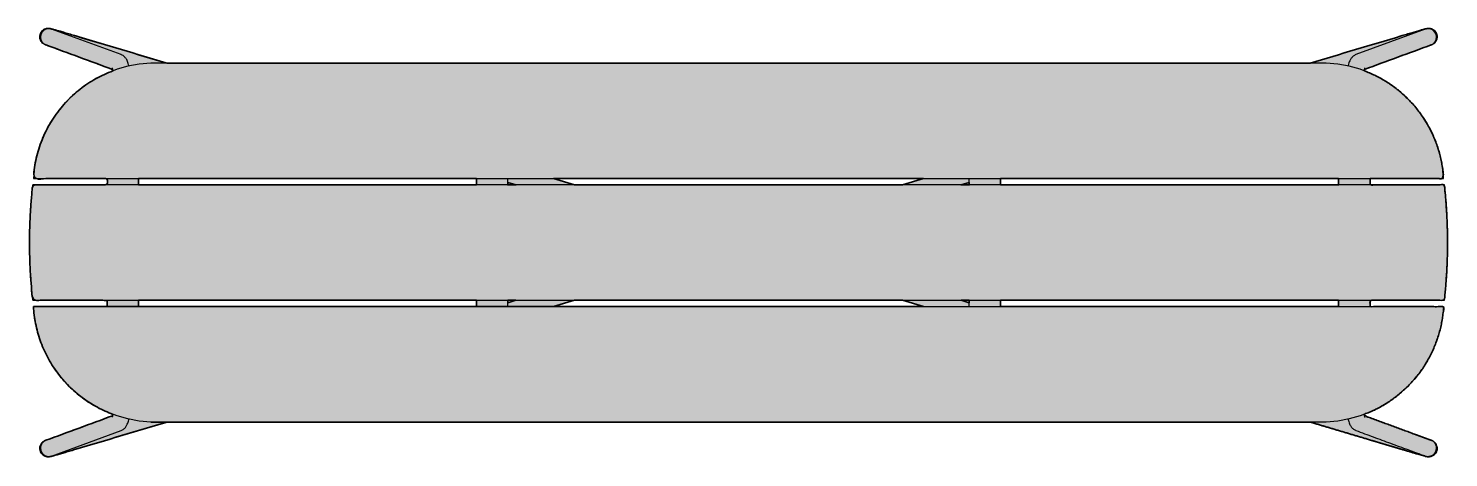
# Model space of a CAD drawing. Header units: millimetres. Extents: x 0 to 2586, y -776 to 448.
# Drawn here: x 134 to 1488, y -776 to -367 of the extents above; entities that cross this region are included whole.
import ezdxf

# ---------------------------------------------------------------- set-up
doc = ezdxf.new("R2010")
doc.units = ezdxf.units.MM
doc.layers.add('Blocks', color=7, linetype='Continuous')
doc.layers.add('Blocks$Fill', color=7, linetype='Continuous', true_color=0xffffff)
doc.layers.add('Blocks$Inner', color=7, linetype='Continuous', lineweight=25, true_color=0x007f00)
doc.layers.add('Blocks$Outline', color=7, linetype='Continuous', lineweight=35, true_color=0xff3f3f)

# ---------------------------------------------------------------- blocks, each defined once
blk = doc.blocks.new('Lilium Bench Top')
at = {"layer": 'Blocks$Fill', "extrusion": (0, 0, -1)}
h = blk.add_hatch(color=256, dxfattribs=at)
h.paths.add_polyline_path([(1272.8, 163.7), (1272.9, 164.1), (1273, 164.6), (1273.2, 165), (1336.7, 188.4), (1337.1, 188.6), (1337.5, 188.7), (1337.7, 188.8), (1337.8, 188.9), (1338, 188.9), (1338.2, 189.1), (1338.5, 189.2), (1338.6, 189.3), (1338.8, 189.4), (1338.9, 189.5), (1339.1, 189.6), (1339.2, 189.7), (1339.4, 189.8), (1339.6, 190), (1339.8, 190.1), (1339.9, 190.3), (1340.1, 190.5), (1340.3, 190.7), (1340.5, 190.9), (1340.7, 191.1), (1340.8, 191.3), (1340.9, 191.4), (1341, 191.5), (1341.1, 191.6), (1341.2, 191.8), (1341.2, 191.9), (1341.3, 192), (1341.4, 192.1), (1341.5, 192.3), (1341.5, 192.4), (1341.6, 192.5), (1341.7, 192.7), (1341.7, 192.8), (1341.8, 193), (1341.9, 193.1), (1341.9, 193.3), (1342, 193.4), (1342, 193.6), (1342.1, 193.7), (1342.1, 193.9), (1342.2, 194), (1342.2, 194.2), (1342.2, 194.4), (1342.3, 194.5), (1342.3, 194.7), (1342.3, 194.9), (1342.4, 195), (1342.4, 195.2), (1342.4, 195.4), (1342.4, 195.6), (1342.4, 195.7), (1342.4, 195.9), (1342.4, 196.1), (1342.4, 196.3), (1342.4, 196.5), (1342.4, 196.7), (1342.4, 196.9), (1342.4, 197.1), (1342.4, 197.2), (1342.4, 197.3), (1342.3, 197.4), (1342.3, 197.4), (1342.3, 197.5), (1342.3, 197.6), (1342.3, 197.7), (1342.2, 197.8), (1342.2, 198), (1342.1, 198.4), (1341.9, 198.8), (1341.9, 199), (1341.8, 199.1), (1341.8, 199.2), (1341.8, 199.3), (1341.7, 199.4), (1341.7, 199.5), (1341.7, 199.6), (1341.6, 199.7), (1341.5, 199.9), (1341.4, 200.1), (1341.3, 200.2), (1341.2, 200.4), (1341.1, 200.5), (1341, 200.7), (1340.9, 200.8), (1340.8, 201), (1340.7, 201.1), (1340.5, 201.3), (1340.4, 201.4), (1340.3, 201.5), (1340.2, 201.7), (1340, 201.8), (1339.9, 201.9), (1339.8, 202.1), (1339.6, 202.2), (1339.5, 202.3), (1339.4, 202.4), (1339.2, 202.5), (1339.1, 202.6), (1338.9, 202.7), (1338.8, 202.8), (1338.7, 202.9), (1338.5, 203), (1338.4, 203.1), (1338.2, 203.2), (1338.1, 203.2), (1337.9, 203.3), (1337.8, 203.4), (1337.6, 203.4), (1337.5, 203.5), (1337.3, 203.6), (1337.2, 203.6), (1337.1, 203.7), (1336.9, 203.7), (1336.8, 203.8), (1336.6, 203.8), (1336.5, 203.8), (1336.4, 203.9), (1336.2, 203.9), (1336.1, 203.9), (1335.9, 204), (1335.8, 204), (1335.7, 204), (1335.4, 204), (1335.2, 204.1), (1334.9, 204.1), (1334.7, 204.1), (1334.5, 204.1), (1334.3, 204.1), (1334.2, 204.1), (1334, 204.1), (1333.8, 204.1), (1333.7, 204.1), (1333.4, 204.1), (1333.2, 204), (1333, 204), (1332.8, 204), (1332.6, 203.9), (1332.1, 203.8), (1330.6, 203.4), (1308.1, 196.9), (1221.2, 171), (131.1, 171), (44.3, 196.9), (41.9, 197.6), (21.3, 203.5), (20.3, 203.8), (19.8, 203.9), (19.5, 204), (19.3, 204), (19.1, 204), (18.9, 204.1), (18.6, 204.1), (18.4, 204.1), (18.2, 204.1), (18.1, 204.1), (17.9, 204.1), (17.7, 204.1), (17.5, 204.1), (17.3, 204.1), (17, 204.1), (16.8, 204), (16.6, 204), (16.3, 203.9), (16.1, 203.9), (15.8, 203.8), (15.6, 203.7), (15.3, 203.7), (15.2, 203.6), (15, 203.6), (14.9, 203.5), (14.8, 203.5), (14.6, 203.4), (14.5, 203.3), (14.4, 203.3), (14.2, 203.2), (14.1, 203.1), (14, 203.1), (13.8, 203), (13.7, 202.9), (13.6, 202.8), (13.4, 202.7), (13.3, 202.6), (13.2, 202.5), (13.1, 202.4), (12.9, 202.3), (12.8, 202.2), (12.7, 202.1), (12.5, 202), (12.4, 201.9), (12.3, 201.8), (12.2, 201.7), (12.1, 201.5), (11.9, 201.4), (11.8, 201.3), (11.7, 201.1), (11.6, 201), (11.5, 200.8), (11.4, 200.7), (11.3, 200.6), (11.2, 200.4), (11.1, 200.2), (11, 200.1), (10.9, 199.9), (10.8, 199.7), (10.7, 199.6), (10.7, 199.5), (10.6, 199.4), (10.6, 199.3), (10.6, 199.2), (10.5, 199.1), (10.5, 199), (10.4, 198.8), (10.3, 198.4), (10.2, 198), (10.1, 197.8), (10.1, 197.7), (10.1, 197.6), (10.1, 197.5), (10, 197.5), (10, 197.4), (10, 197.3), (10, 197.2), (10, 197.1), (10, 196.9), (10, 196.7), (9.9, 196.5), (9.9, 196.3), (9.9, 196.1), (9.9, 196), (9.9, 195.8), (10, 195.6), (10, 195.4), (10, 195.2), (10, 195), (10, 194.9), (10.1, 194.7), (10.1, 194.5), (10.1, 194.3), (10.2, 194.1), (10.2, 194), (10.3, 193.8), (10.3, 193.6), (10.4, 193.5), (10.4, 193.3), (10.5, 193.1), (10.6, 193), (10.6, 192.8), (10.7, 192.7), (10.8, 192.5), (10.9, 192.4), (11, 192.2), (11, 192.1), (11.1, 191.9), (11.2, 191.8), (11.3, 191.7), (11.4, 191.5), (11.5, 191.4), (11.6, 191.3), (11.6, 191.2), (11.7, 191), (11.8, 190.9), (11.9, 190.8), (12, 190.7), (12.1, 190.6), (12.2, 190.5), (12.3, 190.4), (12.4, 190.3), (12.5, 190.2), (12.7, 190), (12.9, 189.9), (13.1, 189.7), (13.3, 189.6), (13.4, 189.5), (13.6, 189.4), (13.8, 189.3), (13.9, 189.2), (14, 189.1), (14.2, 189), (14.4, 188.9), (14.6, 188.8), (14.8, 188.7), (15, 188.6), (15.2, 188.6), (15.6, 188.4), (79.2, 165), (79.3, 164.9), (79.4, 164.3), (79.5, 164), (79.5, 163.7), (75.8, 162.3), (72.1, 160.7), (70.2, 159.8), (68.4, 158.9), (66.6, 158), (64.7, 157), (62.9, 156), (61.1, 155), (59.3, 153.9), (57.6, 152.8), (55.8, 151.6), (54, 150.5), (52.3, 149.2), (50.6, 148), (48.9, 146.7), (47.2, 145.4), (45.6, 144), (43.9, 142.6), (42.3, 141.2), (40.7, 139.8), (39.2, 138.3), (37.6, 136.8), (36.1, 135.2), (34.7, 133.7), (33.2, 132.1), (31.8, 130.4), (30.4, 128.8), (29, 127.1), (27.7, 125.4), (26.4, 123.6), (25.1, 121.9), (23.8, 120.1), (22.6, 118.3), (21.5, 116.5), (20.3, 114.6), (19.2, 112.8), (18.2, 110.9), (17.1, 109), (16.1, 107.1), (15.2, 105.1), (14.3, 103.2), (13.4, 101.2), (12.5, 99.3), (11.7, 97.3), (11, 95.3), (10.2, 93.3), (9.6, 91.3), (8.9, 89.3), (8.3, 87.3), (7.7, 85.2), (7.2, 83.2), (6.7, 81.2), (6.2, 79.1), (5.8, 77.1), (5.4, 75.1), (5.1, 73.1), (4.7, 71), (4.5, 69), (4, 65), (3.7, 61), (73.9, 61), (73.9, 55), (3, 55), (1.7, 41.3), (0.8, 27.6), (0.2, 13.8), (0, 0), (0.2, -13.8), (0.8, -27.6), (1.7, -41.3), (3, -55), (73.9, -55), (73.9, -61), (3.7, -61), (4, -65), (4.5, -69), (4.7, -71), (5.1, -73.1), (5.4, -75.1), (5.8, -77.1), (6.2, -79.1), (6.7, -81.2), (7.2, -83.2), (7.7, -85.2), (8.3, -87.2), (8.9, -89.3), (9.6, -91.3), (10.2, -93.3), (11, -95.3), (11.7, -97.3), (12.5, -99.3), (13.4, -101.2), (14.3, -103.2), (15.2, -105.1), (16.1, -107.1), (17.1, -109), (18.2, -110.9), (19.2, -112.8), (20.3, -114.6), (21.5, -116.5), (22.6, -118.3), (23.8, -120.1), (25.1, -121.9), (26.4, -123.6), (27.7, -125.4), (29, -127.1), (30.4, -128.8), (31.8, -130.4), (33.2, -132.1), (34.6, -133.7), (36.1, -135.2), (37.6, -136.8), (39.2, -138.3), (40.7, -139.8), (42.3, -141.2), (43.9, -142.6), (45.6, -144), (47.2, -145.4), (48.9, -146.7), (50.6, -148), (52.3, -149.2), (54, -150.4), (55.8, -151.6), (57.6, -152.8), (59.3, -153.9), (61.1, -155), (62.9, -156), (64.7, -157), (66.6, -158), (68.4, -158.9), (70.2, -159.8), (72.1, -160.7), (75.8, -162.3), (79.5, -163.7), (79.5, -164.1), (79.3, -164.6), (79.2, -165), (15.6, -188.4), (15.2, -188.6), (14.9, -188.7), (14.7, -188.8), (14.5, -188.9), (14.3, -188.9), (14.1, -189.1), (13.9, -189.2), (13.7, -189.3), (13.6, -189.4), (13.5, -189.5), (13.3, -189.6), (13.1, -189.7), (13, -189.8), (12.8, -190), (12.6, -190.1), (12.4, -190.3), (12.3, -190.5), (12.1, -190.7), (11.9, -190.9), (11.7, -191.1), (11.6, -191.3), (11.5, -191.4), (11.4, -191.5), (11.3, -191.6), (11.2, -191.8), (11.1, -191.9), (11.1, -192), (11, -192.1), (10.9, -192.3), (10.9, -192.4), (10.8, -192.5), (10.7, -192.7), (10.6, -192.8), (10.6, -193), (10.5, -193.1), (10.5, -193.3), (10.4, -193.4), (10.4, -193.6), (10.3, -193.7), (10.3, -193.9), (10.2, -194), (10.2, -194.2), (10.1, -194.4), (10.1, -194.5), (10.1, -194.7), (10, -194.9), (10, -195), (10, -195.2), (10, -195.4), (10, -195.6), (9.9, -195.7), (9.9, -195.9), (9.9, -196.1), (9.9, -196.3), (9.9, -196.5), (10, -196.7), (10, -196.9), (10, -197.1), (10, -197.2), (10, -197.3), (10, -197.4), (10, -197.4), (10.1, -197.5), (10.1, -197.6), (10.1, -197.7), (10.1, -197.8), (10.2, -198), (10.3, -198.4), (10.4, -198.8), (10.5, -199), (10.5, -199.1), (10.6, -199.2), (10.6, -199.3), (10.6, -199.4), (10.7, -199.5), (10.7, -199.6), (10.8, -199.7), (10.9, -199.9), (11, -200.1), (11.1, -200.2), (11.2, -200.4), (11.3, -200.5), (11.4, -200.7), (11.5, -200.8), (11.6, -201), (11.7, -201.1), (11.8, -201.3), (12, -201.4), (12.1, -201.5), (12.2, -201.7), (12.3, -201.8), (12.5, -201.9), (12.6, -202.1), (12.7, -202.2), (12.9, -202.3), (13, -202.4), (13.1, -202.5), (13.3, -202.6), (13.4, -202.7), (13.6, -202.8), (13.7, -202.9), (13.9, -203), (14, -203.1), (14.2, -203.2), (14.3, -203.2), (14.5, -203.3), (14.6, -203.4), (14.7, -203.4), (14.9, -203.5), (15, -203.6), (15.2, -203.6), (15.3, -203.7), (15.5, -203.7), (15.6, -203.8), (15.7, -203.8), (15.9, -203.8), (16, -203.9), (16.2, -203.9), (16.3, -203.9), (16.4, -204), (16.6, -204), (16.7, -204), (17, -204), (17.2, -204.1), (17.4, -204.1), (17.7, -204.1), (17.9, -204.1), (18, -204.1), (18.2, -204.1), (18.4, -204.1), (18.5, -204.1), (18.7, -204.1), (18.9, -204.1), (19.2, -204), (19.4, -204), (19.6, -204), (19.8, -203.9), (20.3, -203.8), (21.8, -203.4), (44.3, -196.9), (131.1, -171), (676.2, -171), (1221.2, -171), (1308.1, -196.9), (1310.4, -197.6), (1331, -203.5), (1332.1, -203.8), (1332.5, -203.9), (1332.9, -204), (1333.1, -204), (1333.3, -204), (1333.5, -204.1), (1333.7, -204.1), (1334, -204.1), (1334.2, -204.1), (1334.3, -204.1), (1334.5, -204.1), (1334.7, -204.1), (1334.9, -204.1), (1335.1, -204.1), (1335.3, -204.1), (1335.6, -204), (1335.8, -204), (1336, -203.9), (1336.3, -203.9), (1336.6, -203.8), (1336.8, -203.7), (1337.1, -203.7), (1337.2, -203.6), (1337.3, -203.6), (1337.5, -203.5), (1337.6, -203.5), (1337.7, -203.4), (1337.9, -203.3), (1338, -203.3), (1338.1, -203.2), (1338.3, -203.1), (1338.4, -203.1), (1338.5, -203), (1338.7, -202.9), (1338.8, -202.8), (1338.9, -202.7), (1339.1, -202.6), (1339.2, -202.5), (1339.3, -202.4), (1339.5, -202.3), (1339.6, -202.2), (1339.7, -202.1), (1339.8, -202), (1340, -201.9), (1340.1, -201.8), (1340.2, -201.7), (1340.3, -201.5), (1340.4, -201.4), (1340.5, -201.3), (1340.7, -201.1), (1340.8, -201), (1340.9, -200.8), (1341, -200.7), (1341.1, -200.6), (1341.2, -200.4), (1341.3, -200.2), (1341.4, -200.1), (1341.5, -199.9), (1341.6, -199.7), (1341.7, -199.6), (1341.7, -199.5), (1341.7, -199.4), (1341.8, -199.3), (1341.8, -199.2), (1341.8, -199.1), (1341.9, -199), (1341.9, -198.8), (1342.1, -198.4), (1342.2, -198), (1342.2, -197.8), (1342.3, -197.7), (1342.3, -197.6), (1342.3, -197.5), (1342.3, -197.5), (1342.3, -197.4), (1342.4, -197.3), (1342.4, -197.2), (1342.4, -197.1), (1342.4, -196.9), (1342.4, -196.7), (1342.4, -196.5), (1342.4, -196.3), (1342.4, -196.1), (1342.4, -196), (1342.4, -195.8), (1342.4, -195.6), (1342.4, -195.4), (1342.4, -195.2), (1342.4, -195), (1342.3, -194.9), (1342.3, -194.7), (1342.3, -194.5), (1342.2, -194.3), (1342.2, -194.1), (1342.1, -194), (1342.1, -193.8), (1342, -193.6), (1342, -193.5), (1341.9, -193.3), (1341.9, -193.1), (1341.8, -193), (1341.7, -192.8), (1341.7, -192.7), (1341.6, -192.5), (1341.5, -192.4), (1341.4, -192.2), (1341.3, -192.1), (1341.3, -191.9), (1341.2, -191.8), (1341.1, -191.7), (1341, -191.5), (1340.9, -191.4), (1340.8, -191.3), (1340.7, -191.2), (1340.6, -191), (1340.5, -190.9), (1340.4, -190.8), (1340.3, -190.7), (1340.3, -190.6), (1340.2, -190.5), (1340.1, -190.4), (1340, -190.3), (1339.9, -190.2), (1339.7, -190), (1339.5, -189.9), (1339.3, -189.7), (1339.1, -189.6), (1338.9, -189.5), (1338.8, -189.4), (1338.6, -189.3), (1338.5, -189.2), (1338.3, -189.1), (1338.2, -189), (1338, -188.9), (1337.8, -188.8), (1337.6, -188.7), (1337.4, -188.6), (1337.2, -188.6), (1336.7, -188.4), (1273.2, -165), (1273.1, -164.9), (1272.8, -163.7), (1276.6, -162.3), (1280.3, -160.7), (1282.1, -159.8), (1284, -158.9), (1285.8, -158), (1287.6, -157), (1289.5, -156), (1291.3, -155), (1293, -153.9), (1294.8, -152.8), (1296.6, -151.6), (1298.3, -150.4), (1300.1, -149.2), (1301.8, -148), (1303.5, -146.7), (1305.1, -145.4), (1306.8, -144), (1308.4, -142.6), (1310, -141.2), (1311.6, -139.8), (1313.2, -138.3), (1314.7, -136.8), (1316.2, -135.2), (1317.7, -133.7), (1319.2, -132.1), (1320.6, -130.4), (1322, -128.8), (1323.4, -127.1), (1324.7, -125.4), (1326, -123.6), (1327.3, -121.9), (1328.5, -120.1), (1329.7, -118.3), (1330.9, -116.5), (1332, -114.6), (1333.1, -112.8), (1334.2, -110.9), (1335.2, -109), (1336.2, -107.1), (1337.2, -105.1), (1338.1, -103.2), (1339, -101.2), (1339.8, -99.3), (1340.6, -97.3), (1341.4, -95.3), (1342.1, -93.3), (1342.8, -91.3), (1343.5, -89.3), (1344.1, -87.2), (1344.7, -85.2), (1345.2, -83.2), (1345.7, -81.2), (1346.2, -79.1), (1346.6, -77.1), (1347, -75.1), (1347.3, -73.1), (1347.6, -71), (1347.9, -69), (1348.3, -65), (1348.6, -61), (1278.4, -61), (1278.4, -55), (1349.3, -55), (1350.7, -41.3), (1351.6, -27.6), (1352.2, -13.8), (1352.4, 0), (1352.2, 13.8), (1351.6, 27.6), (1350.7, 41.3), (1349.3, 55), (1278.4, 55), (1278.4, 61), (1348.6, 61), (1348.3, 65), (1347.9, 69), (1347.6, 71), (1347.3, 73.1), (1347, 75.1), (1346.6, 77.1), (1346.2, 79.1), (1345.7, 81.2), (1345.2, 83.2), (1344.7, 85.2), (1344.1, 87.2), (1343.5, 89.3), (1342.8, 91.3), (1342.1, 93.3), (1341.4, 95.3), (1340.6, 97.3), (1339.8, 99.3), (1339, 101.2), (1338.1, 103.2), (1337.2, 105.1), (1336.2, 107.1), (1335.2, 109), (1334.2, 110.9), (1333.1, 112.8), (1332, 114.6), (1330.9, 116.5), (1329.7, 118.3), (1328.5, 120.1), (1327.3, 121.9), (1326, 123.6), (1324.7, 125.4), (1323.4, 127.1), (1322, 128.8), (1320.6, 130.4), (1319.2, 132.1), (1317.7, 133.7), (1316.2, 135.2), (1314.7, 136.8), (1313.2, 138.3), (1311.6, 139.8), (1310, 141.2), (1308.4, 142.6), (1306.8, 144), (1305.1, 145.4), (1303.5, 146.7), (1301.8, 148), (1300.1, 149.2), (1298.3, 150.4), (1296.6, 151.6), (1294.8, 152.8), (1293, 153.9), (1291.3, 155), (1289.5, 156), (1287.6, 157), (1285.8, 158), (1284, 158.9), (1282.1, 159.8), (1280.3, 160.7), (1276.6, 162.3)], flags=0)
h.paths.add_polyline_path([(896.2, 57.3), (896.2, 55), (888.5, 55)], flags=0)
h.paths.add_polyline_path([(1248.4, 55), (926.2, 55), (926.2, 61), (1248.4, 61)], flags=0)
h.paths.add_polyline_path([(926.2, -61), (926.2, -55), (1248.4, -55), (1248.4, -61)], flags=0)
h.paths.add_polyline_path([(888.5, -55), (896.2, -55), (896.2, -57.3)], flags=0)
h.paths.add_polyline_path([(426.2, 61), (426.2, 55), (103.9, 55), (103.9, 61)], flags=0)
h.paths.add_polyline_path([(456.2, 57.3), (463.9, 55), (456.2, 55)], flags=0)
h.paths.add_polyline_path([(832.5, 55), (519.9, 55), (499.8, 61), (852.6, 61)], flags=0)
h.paths.add_polyline_path([(676.2, -61), (499.8, -61), (519.9, -55), (832.5, -55), (852.6, -61)], flags=0)
h.paths.add_polyline_path([(456.2, -57.3), (456.2, -55), (463.9, -55)], flags=0)
h.paths.add_polyline_path([(426.2, -55), (426.2, -61), (103.9, -61), (103.9, -55)], flags=0)
at = {"layer": 'Blocks$Inner', "linetype": 'ByBlock'}
for p, q in [((-1221.2, 171), (-1308.1, 196.9)), ((-131.1, 171), (-44.3, 196.9)), ((-115.8, 171), (-1236.5, 171)), ((-3, 55), (-1349.3, 55)), ((-1348.6, 61), (-3.7, 61)), ((-1278.4, 61), (-1278.4, 55)), ((-1248.4, 55), (-1248.4, 61)), ((-926.2, 61), (-926.2, 55)), ((-896.2, 55), (-896.2, 61)), ((-896.2, 57.3), (-888.5, 55)), ((-852.6, 61), (-832.5, 55)), ((-499.8, 61), (-519.9, 55)), ((-456.2, 57.3), (-463.9, 55)), ((-456.2, 55), (-456.2, 61)), ((-426.2, 61), (-426.2, 55)), ((-103.9, 55), (-103.9, 61)), ((-73.9, 61), (-73.9, 55)), ((-1349.3, -55), (-3, -55)), ((-1278.4, -55), (-1278.4, -61)), ((-1248.4, -61), (-1248.4, -55)), ((-926.2, -55), (-926.2, -61)), ((-896.2, -57.3), (-888.5, -55)), ((-896.2, -61), (-896.2, -55)), ((-852.6, -61), (-832.5, -55)), ((-499.8, -61), (-519.9, -55)), ((-456.2, -57.3), (-463.9, -55)), ((-456.2, -61), (-456.2, -55)), ((-426.2, -55), (-426.2, -61)), ((-103.9, -61), (-103.9, -55)), ((-73.9, -55), (-73.9, -61)), ((-1308.1, -196.9), (-1221.2, -171)), ((-115.8, -171), (-1236.5, -171)), ((-1236.5, -171), (-676.2, -171)), ((-131.1, -171), (-44.3, -196.9)), ((-21.2, -203.4), (-21.1, -203.4))]:
    blk.add_line(p, q, dxfattribs=at)
for points in [[(-1265, 179.1), (-1331.2, 203.4), (-1331.2, 203.4)], [(-21.1, 203.4), (-21.2, 203.4), (-87.3, 179.1)], [(-79.2, 165), (-15.6, 188.4)], [(-676.2, -61), (-1348.6, -61), (-3.7, -61)], [(-1331.3, -203.4), (-1331.2, -203.4), (-1265, -179.1)]]:
    blk.add_lwpolyline(points, dxfattribs=at)
for centre, radius, start, end in [((-18.5, 195.9), 7.93, 15.9727, 109.5805), ((-18.4, 195.7), 7.85, 290.476, 1.1526), ((-18.7, 195.8), 8.14, 0.7477, 16.6236), ((-1232, 54.3), 116.8, 92.2103, 176.7051), ((-120.3, 54.3), 116.8, 3.2949, 87.7897), ((-852.4, 0), 500, 173.6847, 186.3153), ((-500, 0), 500, 353.6847, 6.3153)]:
    blk.add_arc(centre, radius, start, end, dxfattribs=at)
at = {"layer": 'Blocks$Inner', "linetype": 'ByBlock', "extrusion": (0, 0, -1)}
for centre, start, end in [((1232, -54.3), 272.2103, 356.7051), ((120.3, -54.3), 183.2949, 267.7897)]:
    blk.add_arc(centre, 116.8, start, end, dxfattribs=at)
at = {"layer": 'Blocks$Inner', "linetype": 'ByBlock'}
for points, knots in [([(-1308.1, 196.9), (-1308.6, 197.1), (-1309.9, 197.5), (-1312.2, 198.1), (-1314.9, 198.9), (-1317.4, 199.7), (-1319.9, 200.4), (-1322.2, 201.1), (-1324.3, 201.7), (-1326.2, 202.2), (-1327.9, 202.7), (-1329.4, 203.1), (-1330.7, 203.4), (-1331.7, 203.7), (-1332.3, 203.9), (-1332.9, 204), (-1333.4, 204.1), (-1334, 204.1), (-1334.8, 204.1), (-1335.7, 204), (-1336.8, 203.8), (-1338, 203.3), (-1339.1, 202.6), (-1340.2, 201.7), (-1341.1, 200.6), (-1341.8, 199.4), (-1342, 198.7), (-1342.1, 198.4)], [0, 0, 0, 0, 0.02992, 0.086855, 0.143818, 0.200797, 0.257803, 0.314853, 0.37197, 0.429195, 0.486594, 0.544304, 0.602628, 0.662402, 0.727151, 0.749634, 0.766174, 0.78111, 0.797339, 0.817706, 0.840709, 0.865854, 0.893299, 0.922269, 0.952101, 0.982374, 1, 1, 1, 1]), ([(-44.3, 196.9), (-43.5, 197.2), (-41.8, 197.7), (-39.2, 198.4), (-36.6, 199.2), (-34.1, 199.9), (-31.7, 200.6), (-29.4, 201.3), (-27.4, 201.9), (-25.5, 202.4), (-23.8, 202.9), (-22.4, 203.3), (-21.2, 203.6), (-20.5, 203.8), (-19.9, 203.9), (-19.5, 204), (-19.1, 204), (-18.7, 204.1), (-18, 204.1), (-17.2, 204.1), (-16.3, 204), (-15.3, 203.7), (-14.2, 203.2), (-13.1, 202.6), (-12.1, 201.7), (-11.2, 200.6), (-10.6, 199.4), (-10.4, 198.7), (-10.3, 198.4)], [0, 0, 0, 0, 0.049421, 0.10639, 0.163384, 0.220419, 0.27752, 0.334729, 0.392126, 0.449872, 0.508376, 0.56888, 0.625994, 0.692697, 0.724626, 0.745324, 0.761068, 0.774811, 0.789034, 0.80586, 0.825449, 0.847183, 0.870721, 0.895938, 0.922829, 0.951515, 0.982322, 1, 1, 1, 1]), ([(-1342.1, 198.4), (-1342.1, 198.1), (-1342.4, 197.4), (-1342.5, 196.1), (-1342.4, 194.7), (-1342, 193.4), (-1341.5, 192.3), (-1340.9, 191.3), (-1340.2, 190.5), (-1339.4, 189.8), (-1338.8, 189.4), (-1338.2, 189.1), (-1337.8, 188.8), (-1337.4, 188.7), (-1337.1, 188.5), (-1336.9, 188.4), (-1336.7, 188.4)], [1, 1, 1, 1, 1.052125, 1.154008, 1.248817, 1.337675, 1.42101, 1.498832, 1.57075, 1.635701, 1.691666, 1.738848, 1.78393, 1.83521, 1.901993, 2, 2, 2, 2]), ([(-10.3, 198.4), (-10.2, 198.1), (-10, 197.4), (-9.9, 196.2), (-10, 194.7), (-10.4, 193.3), (-11, 192.1), (-11.7, 191), (-12.5, 190.2), (-13.2, 189.6), (-13.9, 189.2), (-14.4, 188.9), (-14.9, 188.7), (-15.3, 188.5), (-15.5, 188.4), (-15.6, 188.4)], [1, 1, 1, 1, 1.051417, 1.151162, 1.249527, 1.345168, 1.435958, 1.519308, 1.595435, 1.663363, 1.717473, 1.766608, 1.820381, 1.898534, 2, 2, 2, 2]), ([(-1257.5, 168.2), (-1257.6, 168.6), (-1257.9, 169.9), (-1258.4, 171.7), (-1259.2, 173.5), (-1260, 175), (-1260.9, 176.2), (-1261.9, 177.3), (-1263.1, 178.2), (-1264.2, 178.8), (-1264.9, 179), (-1265, 179.1)], [0, 0, 0, 0, 0.09547, 0.276707, 0.4483, 0.570704, 0.67846, 0.777891, 0.873067, 0.965619, 1, 1, 1, 1]), ([(-87.3, 179.1), (-87.8, 178.9), (-88.8, 178.5), (-90, 177.6), (-91, 176.7), (-91.9, 175.6), (-92.7, 174.4), (-93.4, 173), (-94.1, 171.1), (-94.6, 169.5), (-94.9, 168.4), (-94.9, 168.2)], [70.538119, 70.538119, 70.538119, 70.538119, 70.634552, 70.724153, 70.815611, 70.911749, 71.017522, 71.141011, 71.295271, 71.488923, 71.538119, 71.538119, 71.538119, 71.538119]), ([(-1273.6, 166.5), (-1273.6, 166.5), (-1273.6, 166.5), (-1273.6, 166.3), (-1273.4, 165.9), (-1273.2, 165.1), (-1273, 164.3), (-1272.8, 163.7), (-1272.8, 163.6)], [0, 0, 0, 0, 0.042158, 0.225316, 0.428284, 0.652745, 0.897696, 1, 1, 1, 1]), ([(-79.6, 163.6), (-79.6, 163.6), (-79.5, 164.1), (-79.3, 164.8), (-79, 165.7), (-78.9, 166.2), (-78.7, 166.5), (-78.8, 166.5), (-78.8, 166.5)], [0, 0, 0, 0, 0.004295, 0.280682, 0.513821, 0.727809, 0.921707, 1, 1, 1, 1]), ([(-1272.8, -163.7), (-1272.9, -164.1), (-1273.1, -164.9), (-1273.3, -165.7), (-1273.5, -166.2), (-1273.6, -166.5), (-1273.6, -166.5), (-1273.6, -166.5)], [0, 0, 0, 0, 0.263446, 0.502172, 0.721287, 0.919831, 1, 1, 1, 1]), ([(-1265, -179.1), (-1264.5, -178.9), (-1263.6, -178.5), (-1262.4, -177.6), (-1261.3, -176.7), (-1260.5, -175.6), (-1259.7, -174.4), (-1259, -173), (-1258.3, -171.1), (-1257.8, -169.5), (-1257.5, -168.4), (-1257.4, -168.1)], [70.538119, 70.538119, 70.538119, 70.538119, 70.634192, 70.723458, 70.814574, 70.910353, 71.01573, 71.138759, 71.292442, 71.485371, 71.538119, 71.538119, 71.538119, 71.538119]), ([(-94.9, -168.2), (-94.8, -168.6), (-94.5, -169.9), (-93.9, -171.7), (-93.2, -173.5), (-92.3, -175), (-91.5, -176.2), (-90.4, -177.3), (-89.2, -178.2), (-88.2, -178.8), (-87.5, -179), (-87.3, -179.1)], [0, 0, 0, 0, 0.09547, 0.276707, 0.4483, 0.570704, 0.67846, 0.777891, 0.873067, 0.965619, 1, 1, 1, 1]), ([(-78.8, -166.5), (-78.7, -166.5), (-78.7, -166.5), (-78.8, -166.3), (-79, -165.9), (-79.2, -165.1), (-79.4, -164.3), (-79.5, -163.7), (-79.6, -163.6)], [0, 0, 0, 0, 0.042158, 0.225316, 0.428284, 0.652745, 0.897696, 1, 1, 1, 1]), ([(-1336.7, -188.4), (-1336.9, -188.4), (-1337.1, -188.5), (-1337.5, -188.7), (-1337.9, -188.9), (-1338.5, -189.2), (-1339.1, -189.6), (-1339.9, -190.2), (-1340.7, -191), (-1341.4, -192.1), (-1342, -193.3), (-1342.4, -194.7), (-1342.5, -196.2), (-1342.4, -197.4), (-1342.1, -198.1), (-1342.1, -198.4)], [0, 0, 0, 0, 0.101466, 0.179619, 0.233392, 0.282527, 0.336637, 0.404565, 0.480692, 0.564042, 0.654832, 0.750473, 0.848838, 0.948583, 1, 1, 1, 1]), ([(-10.3, -198.4), (-10.2, -198.1), (-10, -197.4), (-9.9, -196.1), (-10, -194.7), (-10.4, -193.4), (-10.9, -192.3), (-11.5, -191.3), (-12.2, -190.5), (-12.9, -189.8), (-13.6, -189.4), (-14.1, -189.1), (-14.6, -188.8), (-14.9, -188.7), (-15.3, -188.5), (-15.5, -188.4), (-15.6, -188.4)], [1, 1, 1, 1, 1.052125, 1.154008, 1.248817, 1.337675, 1.42101, 1.498832, 1.57075, 1.635701, 1.691666, 1.738848, 1.78393, 1.83521, 1.901993, 2, 2, 2, 2]), ([(-1342.1, -198.4), (-1342, -198.7), (-1341.8, -199.4), (-1341.1, -200.6), (-1340.2, -201.7), (-1339.2, -202.6), (-1338.2, -203.2), (-1337.1, -203.7), (-1336.1, -204), (-1335.1, -204.1), (-1334.3, -204.1), (-1333.7, -204.1), (-1333.2, -204), (-1332.9, -204), (-1332.5, -203.9), (-1331.9, -203.8), (-1331.1, -203.6), (-1330, -203.3), (-1328.6, -202.9), (-1326.9, -202.4), (-1325, -201.9), (-1322.9, -201.3), (-1320.7, -200.6), (-1318.3, -199.9), (-1315.7, -199.2), (-1313.1, -198.4), (-1310.6, -197.7), (-1308.9, -197.2), (-1308.1, -196.9)], [1, 1, 1, 1, 1.017678, 1.048485, 1.077171, 1.104062, 1.129279, 1.152817, 1.174551, 1.19414, 1.210966, 1.225189, 1.238932, 1.254676, 1.275374, 1.307303, 1.374006, 1.43112, 1.491624, 1.550128, 1.607874, 1.665271, 1.72248, 1.779581, 1.836616, 1.89361, 1.950579, 2, 2, 2, 2]), ([(-44.3, -196.9), (-43.8, -197.1), (-42.4, -197.5), (-40.2, -198.1), (-37.5, -198.9), (-35, -199.7), (-32.5, -200.4), (-30.2, -201.1), (-28.1, -201.7), (-26.1, -202.2), (-24.4, -202.7), (-22.9, -203.1), (-21.7, -203.4), (-20.7, -203.7), (-20, -203.9), (-19.4, -204), (-19, -204.1), (-18.4, -204.1), (-17.6, -204.1), (-16.7, -204), (-15.6, -203.8), (-14.4, -203.3), (-13.2, -202.6), (-12.2, -201.7), (-11.2, -200.6), (-10.6, -199.4), (-10.4, -198.7), (-10.3, -198.4)], [0, 0, 0, 0, 0.02992, 0.086855, 0.143818, 0.200797, 0.257803, 0.314853, 0.37197, 0.429195, 0.486594, 0.544304, 0.602628, 0.662402, 0.727151, 0.749634, 0.766174, 0.78111, 0.797339, 0.817706, 0.840709, 0.865854, 0.893299, 0.922269, 0.952101, 0.982374, 1, 1, 1, 1])]:
    blk.add_open_spline(points, degree=3, knots=knots, dxfattribs=at)
for points, weights, knots in [([(-1331.2, 203.4), (-1334.4, 204.6), (-1337.5, 203), (-1340.6, 201.4), (-1341.5, 198.1)], [1, 0.917741053645, 1, 0.917741053645, 1], [0, 0, 0, 6.474807, 6.474807, 12.949614, 12.949614, 12.949614]), ([(-1341.5, -198.1), (-1340.6, -201.4), (-1337.5, -203), (-1334.4, -204.6), (-1331.2, -203.4)], [1, 0.917741053645, 1, 0.917741053645, 1], [79.66119, 79.66119, 79.66119, 86.135997, 86.135997, 92.610804, 92.610804, 92.610804]), ([(-21.2, -203.4), (-17.9, -204.6), (-14.9, -203), (-11.8, -201.4), (-10.9, -198.1)], [1, 0.917741053646, 1, 0.917741053646, 1], [71.498898, 71.498898, 71.498898, 77.973705, 77.973705, 84.448512, 84.448512, 84.448512])]:
    blk.add_rational_spline(points, weights, degree=2, knots=knots, dxfattribs=at)
for points, weights in [([(-1341.5, 198.1), (-1341.8, 197), (-1341.8, 195.9)], [1, 0.99041817911, 1]), ([(-1341.8, 195.9), (-1341.9, 190.3), (-1336.7, 188.4)], [1, 0.815750928231, 1]), ([(-1336.7, -188.4), (-1341.9, -190.3), (-1341.8, -195.9)], [1, 0.815750928231, 1]), ([(-10.5, -195.9), (-10.4, -190.3), (-15.6, -188.4)], [1, 0.815750928231, 1]), ([(-1341.8, -195.9), (-1341.8, -197), (-1341.5, -198.1)], [1, 0.99041817911, 1]), ([(-10.9, -198.1), (-10.6, -197), (-10.5, -195.9)], [1, 0.990418179109, 1])]:
    blk.add_rational_spline(points, weights, degree=2, dxfattribs=at)
for points in [[(-1336.7, 188.4), (-1273.2, 165)], [(-1273.2, -165), (-1336.7, -188.4)], [(-15.6, -188.4), (-79.2, -165)], [(-87.3, -179.1), (-21.2, -203.4)]]:
    blk.add_open_spline(points, degree=1, dxfattribs=at)
at = {"layer": 'Blocks$Outline'}
for points in [[(-1248.4, 55), (-926.2, 55), (-926.2, 61), (-1248.4, 61)], [(-896.2, 57.3), (-896.2, 55), (-888.5, 55)], [(-832.5, 55), (-519.9, 55), (-499.8, 61), (-852.6, 61)], [(-456.2, 57.3), (-463.9, 55), (-456.2, 55)], [(-426.2, 61), (-426.2, 55), (-103.9, 55), (-103.9, 61)], [(-888.5, -55), (-896.2, -55), (-896.2, -57.3)], [(-456.2, -57.3), (-456.2, -55), (-463.9, -55)], [(-426.2, -55), (-426.2, -61), (-103.9, -61), (-103.9, -55)]]:
    blk.add_lwpolyline(points, close=True, dxfattribs=at)
for points in [[(-1348.6, -61), (-1278.4, -61)], [(-926.2, -61), (-926.2, -55), (-1248.4, -55), (-1248.4, -61)], [(-1248.4, -61), (-926.2, -61)], [(-676.2, -61), (-499.8, -61), (-519.9, -55), (-832.5, -55), (-852.6, -61)], [(-852.6, -61), (-676.2, -61)], [(-676.2, -171), (-1221.2, -171)]]:
    blk.add_lwpolyline(points, dxfattribs=at)
for points, knots in [([(-1272.8, 163.7), (-1272.9, 163.8), (-1273, 164.4), (-1273.1, 164.8), (-1273.2, 165), (-1294.3, 172.8), (-1315.5, 180.6), (-1336.7, 188.4), (-1336.9, 188.4), (-1337.1, 188.5), (-1337.4, 188.7), (-1337.8, 188.8), (-1338.2, 189.1), (-1338.8, 189.4), (-1339.4, 189.8), (-1340.2, 190.5), (-1340.9, 191.3), (-1341.5, 192.3), (-1342, 193.4), (-1342.4, 194.7), (-1342.5, 196.1), (-1342.4, 197.4), (-1342.1, 198.1), (-1342.1, 198.4), (-1342, 198.7), (-1341.8, 199.4), (-1341.1, 200.6), (-1340.2, 201.7), (-1339.1, 202.6), (-1338, 203.3), (-1336.8, 203.8), (-1335.7, 204), (-1334.8, 204.1), (-1334, 204.1), (-1333.4, 204.1), (-1332.9, 204), (-1332.3, 203.9), (-1331.7, 203.7), (-1330.7, 203.4), (-1329.4, 203.1), (-1327.9, 202.7), (-1326.2, 202.2), (-1324.3, 201.7), (-1322.2, 201.1), (-1319.9, 200.4), (-1317.4, 199.7), (-1314.9, 198.9), (-1312.2, 198.1), (-1309.9, 197.5), (-1308.6, 197.1), (-1308.1, 196.9), (-1279.1, 188.3), (-1250.2, 179.6), (-1221.2, 171), (-857.9, 171), (-494.5, 171), (-131.1, 171), (-102.2, 179.6), (-73.2, 188.3), (-44.3, 196.9), (-43.5, 197.2), (-41.8, 197.7), (-39.2, 198.4), (-36.6, 199.2), (-34.1, 199.9), (-31.7, 200.6), (-29.4, 201.3), (-27.4, 201.9), (-25.5, 202.4), (-23.8, 202.9), (-22.4, 203.3), (-21.2, 203.6), (-20.5, 203.8), (-19.9, 203.9), (-19.5, 204), (-19.1, 204), (-18.7, 204.1), (-18, 204.1), (-17.2, 204.1), (-16.3, 204), (-15.3, 203.7), (-14.2, 203.2), (-13.1, 202.6), (-12.1, 201.7), (-11.2, 200.6), (-10.6, 199.4), (-10.4, 198.7), (-10.3, 198.4), (-10.2, 198.1), (-10, 197.4), (-9.9, 196.2), (-10, 194.7), (-10.4, 193.3), (-11, 192.1), (-11.7, 191), (-12.5, 190.2), (-13.2, 189.6), (-13.9, 189.2), (-14.4, 188.9), (-14.9, 188.7), (-15.3, 188.5), (-15.5, 188.4), (-15.6, 188.4), (-36.8, 180.6), (-58, 172.8), (-79.2, 165), (-79.2, 165), (-79.3, 164.6), (-79.4, 164.2), (-79.5, 163.7)], [-1411.46978, -1411.46978, -1411.46978, -1411.46978, -1411.399811, -1411.178648, -1411.178648, -1411.178648, -1343.45182, -1343.45182, -1343.45182, -1343.353814, -1343.28703, -1343.235751, -1343.190668, -1343.143486, -1343.087521, -1343.02257, -1342.950652, -1342.87283, -1342.789495, -1342.700637, -1342.605828, -1342.503945, -1342.45182, -1342.45182, -1342.45182, -1342.434194, -1342.403922, -1342.374089, -1342.345119, -1342.317674, -1342.292529, -1342.269526, -1342.249159, -1342.23293, -1342.217995, -1342.201454, -1342.178972, -1342.114222, -1342.054448, -1341.996125, -1341.938414, -1341.881015, -1341.823791, -1341.766673, -1341.709623, -1341.652617, -1341.595638, -1341.538675, -1341.48174, -1341.45182, -1341.45182, -1341.45182, -1250.798638, -1250.798638, -1250.798638, -160.705777, -160.705777, -160.705777, -70.052595, -70.052595, -70.052595, -70.003173, -69.946205, -69.889211, -69.832176, -69.775075, -69.717865, -69.660469, -69.602723, -69.544219, -69.483715, -69.4266, -69.359898, -69.327969, -69.30727, -69.291527, -69.277784, -69.263561, -69.246735, -69.227146, -69.205412, -69.181873, -69.156657, -69.129766, -69.10108, -69.070273, -69.052595, -69.052595, -69.052595, -69.001178, -68.901433, -68.803068, -68.707427, -68.616637, -68.533286, -68.457159, -68.389232, -68.335122, -68.285987, -68.232213, -68.154061, -68.052595, -68.052595, -68.052595, -0.327727, -0.327727, -0.327727, -0.280682, -0.0314, -0.0314, -0.0314, -0.0314]), ([(-1221.2, -171), (-1250.2, -179.6), (-1279.1, -188.3), (-1308.1, -196.9), (-1308.9, -197.2), (-1310.6, -197.7), (-1313.1, -198.4), (-1315.7, -199.2), (-1318.3, -199.9), (-1320.7, -200.6), (-1322.9, -201.3), (-1325, -201.9), (-1326.9, -202.4), (-1328.6, -202.9), (-1330, -203.3), (-1331.1, -203.6), (-1331.9, -203.8), (-1332.5, -203.9), (-1332.9, -204), (-1333.2, -204), (-1333.7, -204.1), (-1334.3, -204.1), (-1335.1, -204.1), (-1336.1, -204), (-1337.1, -203.7), (-1338.2, -203.2), (-1339.2, -202.6), (-1340.2, -201.7), (-1341.1, -200.6), (-1341.8, -199.4), (-1342, -198.7), (-1342.1, -198.4), (-1342.1, -198.1), (-1342.4, -197.4), (-1342.5, -196.2), (-1342.4, -194.7), (-1342, -193.3), (-1341.4, -192.1), (-1340.7, -191), (-1339.9, -190.2), (-1339.1, -189.6), (-1338.5, -189.2), (-1337.9, -188.9), (-1337.5, -188.7), (-1337.1, -188.5), (-1336.9, -188.4), (-1336.7, -188.4), (-1315.5, -180.6), (-1294.3, -172.8), (-1273.2, -165), (-1273.1, -165), (-1273, -164.6), (-1272.9, -164.1), (-1272.8, -163.7)], [-160.687925, -160.687925, -160.687925, -160.687925, -70.034743, -70.034743, -70.034743, -69.985321, -69.928353, -69.871359, -69.814324, -69.757223, -69.700013, -69.642617, -69.584871, -69.526367, -69.465863, -69.408749, -69.342046, -69.310117, -69.289418, -69.273675, -69.259932, -69.245709, -69.228883, -69.209294, -69.18756, -69.164021, -69.138805, -69.111914, -69.083228, -69.052421, -69.034743, -69.034743, -69.034743, -68.983326, -68.883581, -68.785216, -68.689575, -68.598785, -68.515434, -68.439307, -68.37138, -68.31727, -68.268135, -68.214361, -68.136209, -68.034743, -68.034743, -68.034743, -0.309875, -0.309875, -0.309875, -0.263446, -0.012115, -0.012115, -0.012115, -0.012115])]:
    blk.add_open_spline(points, degree=3, knots=knots, dxfattribs=at)
for points, weights, degree, knots in [([(-1278.4, -61), (-1278.4, -58), (-1278.4, -55), (-1313.9, -55), (-1349.3, -55), (-1355.4, 0), (-1349.3, 55), (-1313.9, 55), (-1278.4, 55), (-1278.4, 58), (-1278.4, 61), (-1313.5, 61), (-1348.6, 61), (-1344.3, 137.1), (-1272.8, 163.7)], [1, 1, 1, 1, 1, 0.993931587183, 1, 1, 1, 1, 1, 1, 1, 0.837470666963, 1], 2, [-4437.275298, -4437.275298, -4437.275298, -4431.275298, -4431.275298, -4360.372272, -4360.372272, -4250.149222, -4250.149222, -4179.246197, -4179.246197, -4173.246197, -4173.246197, -4103.043915, -4103.043915, -3967.986196, -3967.986196, -3967.986196]), ([(-79.5, 163.7), (-34.8, 147.1), (-6.5, 108.6), (-3.7, 61), (-27.1, 61), (-50.5, 61), (-73.9, 61), (-73.9, 59), (-73.9, 57), (-73.9, 55), (-50.3, 55), (-26.7, 55), (-3, 55), (1, 18.4), (1, -18.4), (-3, -55), (-26.7, -55), (-50.3, -55), (-73.9, -55), (-73.9, -57), (-73.9, -59), (-73.9, -61), (-50.5, -61), (-27.1, -61), (-3.7, -61), (-6.5, -108.6), (-34.8, -147), (-79.5, -163.7), (-79.5, -163.8), (-79.4, -164.4), (-79.3, -164.8), (-79.2, -165), (-58, -172.8), (-36.8, -180.6), (-15.6, -188.4), (-15.5, -188.4), (-15.3, -188.5), (-14.9, -188.7), (-14.6, -188.8), (-14.1, -189.1), (-13.6, -189.4), (-12.9, -189.8), (-12.2, -190.5), (-11.5, -191.3), (-10.9, -192.3), (-10.4, -193.4), (-10, -194.7), (-9.9, -196.1), (-10, -197.4), (-10.2, -198.1), (-10.3, -198.4), (-10.3, -198.4), (-10.4, -198.7), (-10.6, -199.4), (-11.2, -200.6), (-12.2, -201.7), (-13.2, -202.6), (-14.4, -203.3), (-15.6, -203.8), (-16.7, -204), (-17.6, -204.1), (-18.4, -204.1), (-19, -204.1), (-19.4, -204), (-20, -203.9), (-20.7, -203.7), (-21.7, -203.4), (-22.9, -203.1), (-24.4, -202.7), (-26.1, -202.2), (-28.1, -201.7), (-30.2, -201.1), (-32.5, -200.4), (-35, -199.7), (-37.5, -198.9), (-40.2, -198.1), (-42.4, -197.5), (-43.8, -197.1), (-44.3, -196.9), (-73.2, -188.3), (-102.2, -179.6), (-131.1, -171), (-312.8, -171), (-494.5, -171), (-676.2, -171)], [1, 0.891635690745, 0.891635690745, 1, 1, 1, 1, 1, 1, 1, 1, 1, 1, 0.995954391455, 0.995954391455, 1, 1, 1, 1, 1, 1, 1, 1, 1, 1, 0.891647111309, 0.891647111309, 1, 1, 1, 1, 1, 1, 1, 1, 1, 1, 1, 1, 1, 1, 1, 1, 1, 1, 1, 1, 1, 1, 1, 1, 1, 1, 1, 1, 1, 1, 1, 1, 1, 1, 1, 1, 1, 1, 1, 1, 1, 1, 1, 1, 1, 1, 1, 1, 1, 1, 1, 1, 1, 1, 1, 1, 1, 1], 3, [-2086.008354, -2086.008354, -2086.008354, -2086.008354, -1950.943313, -1950.943313, -1950.943313, -1880.74103, -1880.74103, -1880.74103, -1874.74103, -1874.74103, -1874.74103, -1803.838005, -1803.838005, -1803.838005, -1693.614955, -1693.614955, -1693.614955, -1622.711929, -1622.711929, -1622.711929, -1616.711929, -1616.711929, -1616.711929, -1546.509647, -1546.509647, -1546.509647, -1411.451928, -1411.451928, -1411.451928, -1411.381959, -1411.160796, -1411.160796, -1411.160796, -1343.433968, -1343.433968, -1343.433968, -1343.335962, -1343.269178, -1343.217899, -1343.172816, -1343.125634, -1343.069669, -1343.004718, -1342.9328, -1342.854978, -1342.771643, -1342.682785, -1342.587976, -1342.486093, -1342.434742, -1342.433968, -1342.433968, -1342.433968, -1342.416343, -1342.38607, -1342.356237, -1342.327267, -1342.299822, -1342.274677, -1342.251674, -1342.231307, -1342.215078, -1342.200143, -1342.183602, -1342.16112, -1342.09637, -1342.036596, -1341.978273, -1341.920562, -1341.863163, -1341.805939, -1341.748821, -1341.691771, -1341.634765, -1341.577786, -1341.520823, -1341.463888, -1341.433968, -1341.433968, -1341.433968, -1250.780786, -1250.780786, -1250.780786, -705.734356, -705.734356, -705.734356, -705.734356])]:
    blk.add_rational_spline(points, weights, degree=degree, knots=knots, dxfattribs=at)
blk.add_rational_spline([(-1272.8, -163.7), (-1344.3, -137.1), (-1348.6, -61)], [1, 0.83746536708, 1], degree=2, dxfattribs=at)

msp = doc.modelspace()

# ---------------------------------------------------------------- block references
at = {"layer": 'Blocks'}
msp.add_blockref('Lilium Bench Top', (1487.4, -571), dxfattribs=at)

doc.saveas('drawing.dxf')
